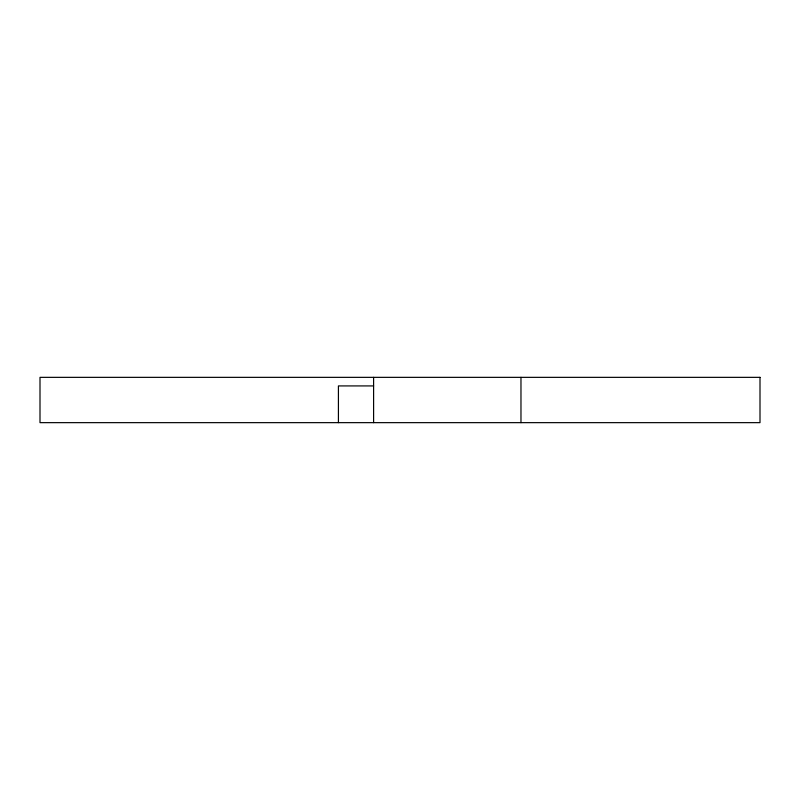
<?xml version="1.0" encoding="UTF-8"?>
<svg xmlns="http://www.w3.org/2000/svg" width="800" height="800" viewBox="0 0 800 800"><rect width="100%" height="100%" fill="white"/><g stroke="black" fill="none" stroke-linecap="round" stroke-linejoin="round"><path stroke-width="1.2" d="M373.6 385.92L338.42 385.92L338.42 422.65M520.97 377.35L520.97 422.65M373.6 377.35L373.6 422.65M760 377.35L40 377.35L40 422.65L760 422.65L760 377.35"/></g></svg>
